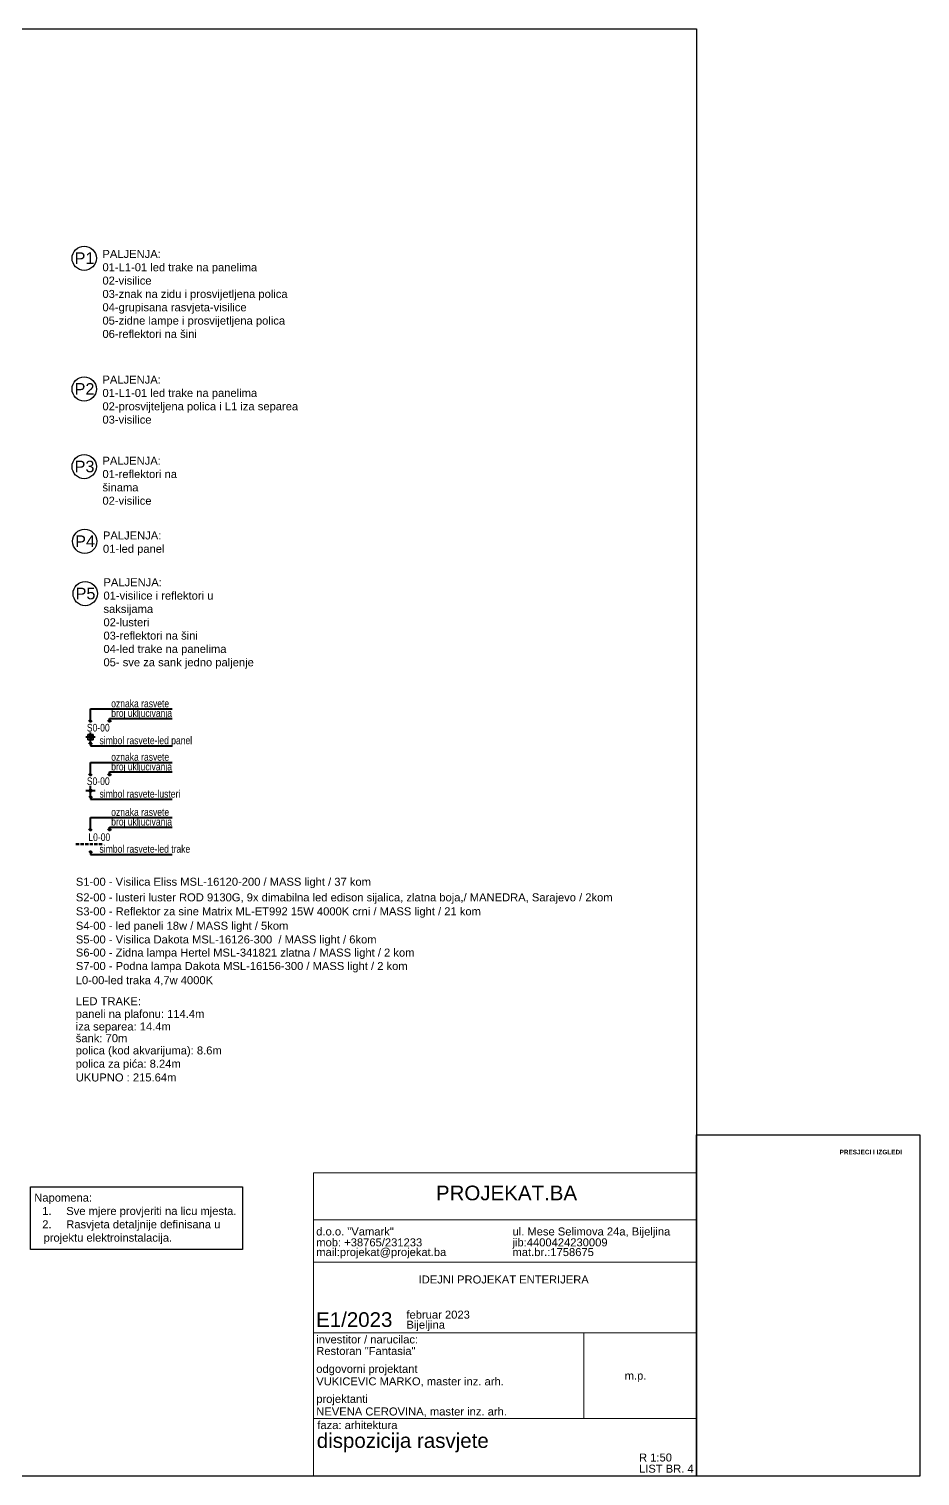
# Model space of a CAD drawing. Header units: centimetres. Extents: x -26724 to 60145, y -23645 to 6771.
# Drawn here: x -5070 to -3131, y 81 to 3231 of the extents above; entities that cross this region are included whole.
import ezdxf

# ---------------------------------------------------------------- set-up
doc = ezdxf.new("R2010")
doc.units = ezdxf.units.CM
doc.linetypes.add('737', pattern=[10, 7, -3])
for name, color, linetype, lineweight in [('4.KOTE', 88, 'Continuous', 15), ('IZGLED', 252, 'Continuous', 13), ('kote', 7, 'Continuous', 20), ('svjetlo', 7, 'Continuous', 35), ('zid', 7, 'Continuous', 40), ('ZIDOVI', 7, 'Continuous', 50)]:
    doc.layers.add(name, color=color, linetype=linetype, lineweight=lineweight)
doc.layers.add('IZGLED 2', color=253, linetype='Continuous', lineweight=9, true_color=0x828282)
for name, color, linetype in [('pozicije', 7, 'Continuous'), ('pozicije @ 50', 7, 'Continuous'), ('tekst', 7, 'Continuous')]:
    doc.layers.add(name, color=color, linetype=linetype)
doc.styles.add('0.12', font='arial.ttf', dxfattribs={"height": 0.12})
doc.styles.add('0.15', font='arial.ttf', dxfattribs={"height": 0.15})
doc.styles.add('KOTE', font='arial.ttf', dxfattribs={"width": 0.8})
doc.styles.add('Notes', font='arial.ttf', dxfattribs={"height": 3})
doc.styles.get("Standard").update_dxf_attribs({"font": 'calibri.ttf'})
doc.dimstyles.new('ja 1 50', dxfattribs={"dimtxt": 10, "dimasz": 5, "dimexe": 5, "dimexo": 5, "dimgap": 1, "dimtad": 1, "dimdec": 0, "dimtxsty": 'Standard', "dimblk": 'ARCHTICK', "dimcen": 2.5, "dimclrd": 256, "dimclrt": 7, "dimadec": 0, "dimazin": 0, "dimtfac": 1, "dimtdec": 0, "dimtix": 1, "dimtmove": 1, "dimatfit": 3, "dimldrblk": 'ARCHTICK', "dimfxl": 10, "dimfxlon": 1, "dimlwd": 0, "dimlwe": 9, "dimarcsym": 0})

# ---------------------------------------------------------------- blocks, each defined once
blk = doc.blocks.new('_ArchTick')
at = {"color": 0, "linetype": 'ByBlock', "const_width": 0.15}
blk.add_lwpolyline([(-0.5, -0.5), (0.5, 0.5)], dxfattribs=at)
blk = doc.blocks.new('*D1820')
at = {"layer": '4.KOTE', "color": 0, "lineweight": 9, "transparency": 16777216}
for p, q in [((-12416.3, 713.9), (-12431.3, 713.9)), ((-12416.3, 573.9), (-12431.3, 573.9))]:
    blk.add_line(p, q, dxfattribs=at)
at = {"layer": '4.KOTE', "lineweight": 0, "transparency": 16777216}
blk.add_line((-12426.3, 713.9), (-12426.3, 573.9), dxfattribs=at)
at = {"layer": 'Defpoints', "color": 0, "transparency": 16777216}
for p in [(-12402.6, 713.9), (-12426.3, 573.9), (0, 573.9, 13.5)]:
    blk.add_point(p, dxfattribs=at)
at = {"layer": '4.KOTE', "lineweight": 0, "transparency": 16777216, "xscale": 5, "yscale": 5, "zscale": 5}
for p, rotation in [((-12426.3, 713.9), 90), ((-12426.3, 573.9), 270)]:
    blk.add_blockref('_ArchTick', p, dxfattribs=dict(at, rotation=rotation))
at = {"layer": '4.KOTE', "color": 7, "transparency": 16777216, "insert": (-12432.4, 643.9), "char_height": 10, "attachment_point": 5, "rotation": 90}
blk.add_mtext('140', dxfattribs=at)
blk = doc.blocks.new('efrrf')
at = {"layer": 'IZGLED'}
for q in [(32062.6, -5174.7), (32062.6, -5178.1), (32066, -5174.7), (32066, -5178.1)]:
    blk.add_line((32064.3, -5176.4), q, dxfattribs=at)
at = {"layer": 'IZGLED', "extrusion": (0, 0, -1)}
for major_axis, start_param, end_param in [((-2.83, 2.83), 3.926991, 7.068583), ((-1.7, 1.7), 4.712389, 10.995574), ((2.83, 2.83), -0.785398, 2.356194)]:
    blk.add_ellipse((32064.3, -5176.4), major_axis=major_axis, ratio=1, start_param=start_param, end_param=end_param, dxfattribs=at)
at = {"layer": 'zid'}
for p, q in [((32075.4, -5176.4), (32053.1, -5176.4)), ((32064.3, -5187.5), (32064.3, -5165.2))]:
    blk.add_line(p, q, dxfattribs=at)
blk = doc.blocks.new('svjetlo')
at = {"layer": 'IZGLED'}
for q in [(1068, -4499.7), (1068, -4501.4), (1069.7, -4499.7), (1069.7, -4501.4)]:
    blk.add_line((1068.9, -4500.5), q, dxfattribs=at)
for major_axis, start_param, end_param in [((1.41, 1.41), 5.497787, 8.63938), ((1.41, 1.41), 2.356194, 5.497787), ((-0.849, 0.849), 3.926991, 10.210176)]:
    blk.add_ellipse((1068.9, -4500.5), major_axis=major_axis, ratio=1, start_param=start_param, end_param=end_param, dxfattribs=at)
at = {"layer": 'svjetlo'}
for p, q in [((1072.1, -4497.3), (1065.7, -4497.3)), ((1065.7, -4497.3), (1065.7, -4503.7)), ((1072.1, -4503.7), (1072.1, -4497.3)), ((1065.7, -4503.7), (1072.1, -4503.7))]:
    blk.add_line(p, q, dxfattribs=at)
blk = doc.blocks.new('sijalica 1')
blk.add_blockref('svjetlo', (0, 0))
blk = doc.blocks.new('w')
at = {"layer": 'zid'}
for p, q in [((6631365, 4927563.8), (6631365, 4927586.1)), ((6631376.1, 4927574.9), (6631353.8, 4927574.9))]:
    blk.add_line(p, q, dxfattribs=at)
at = {"xscale": -2, "yscale": 2, "zscale": 2, "rotation": 270}
blk.add_blockref('sijalica 1', (6640366, 4925437.2), dxfattribs=at)
blk = doc.blocks.new('*D2077')
at = {"layer": '4.KOTE', "color": 0, "lineweight": 9, "transparency": 16777216}
for p, q in [((-6446.3, 430.4), (-6461.3, 430.4)), ((-6454.6, 258.9), (-6451.3, 258.9))]:
    blk.add_line(p, q, dxfattribs=at)
at = {"layer": '4.KOTE', "lineweight": 0, "transparency": 16777216}
blk.add_line((-6456.3, 430.4), (-6456.3, 258.9), dxfattribs=at)
at = {"layer": 'Defpoints', "color": 0, "transparency": 16777216}
for p in [(0, 430.4, 13.5), (-6456.3, 258.9, 13.5), (-6456.3, 258.9)]:
    blk.add_point(p, dxfattribs=at)
at = {"layer": '4.KOTE', "lineweight": 0, "transparency": 16777216, "xscale": 5, "yscale": 5, "zscale": 5}
for p, rotation in [((-6456.3, 430.4), 90), ((-6456.3, 258.9), 270)]:
    blk.add_blockref('_ArchTick', p, dxfattribs=dict(at, rotation=rotation))
at = {"layer": '4.KOTE', "color": 7, "transparency": 16777216, "insert": (-6462.4, 344.7), "char_height": 10, "attachment_point": 5, "rotation": 90}
blk.add_mtext('172', dxfattribs=at)
blk = doc.blocks.new('*D2089')
at = {"layer": '4.KOTE', "color": 0, "lineweight": 9, "transparency": 16777216}
for p, q in [((-6.7, 1833.9), (-18.9, 1833.9)), ((-23.9, 1743.9), (-8.9, 1743.9))]:
    blk.add_line(p, q, dxfattribs=at)
at = {"layer": '4.KOTE', "lineweight": 0, "transparency": 16777216}
blk.add_line((-13.9, 1833.9), (-13.9, 1743.9), dxfattribs=at)
at = {"layer": 'Defpoints', "color": 0, "transparency": 16777216}
for p in [(0, 1833.9, 13.5), (-18710.1, 1743.9, 13.5), (-13.9, 1743.9)]:
    blk.add_point(p, dxfattribs=at)
at = {"layer": '4.KOTE', "lineweight": 0, "transparency": 16777216, "xscale": 5, "yscale": 5, "zscale": 5}
for p, rotation in [((-13.9, 1833.9), 90), ((-13.9, 1743.9), 270)]:
    blk.add_blockref('_ArchTick', p, dxfattribs=dict(at, rotation=rotation))
at = {"layer": '4.KOTE', "color": 7, "transparency": 16777216, "insert": (-20, 1788.9), "char_height": 10, "attachment_point": 5, "rotation": 90}
blk.add_mtext('90', dxfattribs=at)
blk = doc.blocks.new('*D2096')
at = {"layer": '4.KOTE', "color": 0, "lineweight": 9, "transparency": 16777216}
for p, q in [((-19851.5, 761.9), (-19866.5, 761.9)), ((-19854.9, 611.9), (-19866.5, 611.9))]:
    blk.add_line(p, q, dxfattribs=at)
at = {"layer": '4.KOTE', "lineweight": 0, "transparency": 16777216}
blk.add_line((-19861.5, 761.9), (-19861.5, 611.9), dxfattribs=at)
at = {"layer": 'Defpoints', "color": 0, "transparency": 16777216}
for p in [(0, 761.9, 13.5), (-19861.5, 611.9), (-19850, 611.9, 13.5)]:
    blk.add_point(p, dxfattribs=at)
at = {"layer": '4.KOTE', "lineweight": 0, "transparency": 16777216, "xscale": 5, "yscale": 5, "zscale": 5}
for p, rotation in [((-19861.5, 761.9), 90), ((-19861.5, 611.9), 270)]:
    blk.add_blockref('_ArchTick', p, dxfattribs=dict(at, rotation=rotation))
at = {"layer": '4.KOTE', "color": 7, "transparency": 16777216, "insert": (-19867.6, 686.9), "char_height": 10, "attachment_point": 5, "rotation": 90}
blk.add_mtext('150', dxfattribs=at)
blk = doc.blocks.new('*D2099')
at = {"layer": '4.KOTE', "color": 0, "lineweight": 9, "transparency": 16777216}
for p, q in [((-19656.4, 931.9), (-19671.4, 931.9)), ((-19666.4, 866.9), (-19671.4, 866.9))]:
    blk.add_line(p, q, dxfattribs=at)
at = {"layer": '4.KOTE', "lineweight": 0, "transparency": 16777216}
blk.add_line((-19666.4, 931.9), (-19666.4, 866.9), dxfattribs=at)
at = {"layer": 'Defpoints', "color": 0, "transparency": 16777216}
for p in [(0, 931.9, 40.5), (-19666.4, 866.9), (-19666.4, 866.9)]:
    blk.add_point(p, dxfattribs=at)
at = {"layer": '4.KOTE', "lineweight": 0, "transparency": 16777216, "xscale": 5, "yscale": 5, "zscale": 5}
for p, rotation in [((-19666.4, 931.9), 90), ((-19666.4, 866.9), 270)]:
    blk.add_blockref('_ArchTick', p, dxfattribs=dict(at, rotation=rotation))
at = {"layer": '4.KOTE', "color": 7, "transparency": 16777216, "insert": (-19672.5, 899.4), "char_height": 10, "attachment_point": 5, "rotation": 90}
blk.add_mtext('65', dxfattribs=at)

msp = doc.modelspace()

# ---------------------------------------------------------------- linework, layer by layer
msp.add_lwpolyline([(-3617.6, 80.7), (-8072.6, 80.7), (-8072.6, 3230.7), (-3617.6, 3230.7), (-3617.6, 80.7)])
at = {"color": 6}
msp.add_circle((-4950.2, 2731.6), 26.4, dxfattribs=at)
at = {"color": 4}
msp.add_circle((-4950.2, 2446.9), 26.4, dxfattribs=at)
at = {"color": 2}
msp.add_circle((-4950.2, 2278.1), 26.4, dxfattribs=at)
at = {"color": 1}
msp.add_circle((-4949, 2115.4), 26.4, dxfattribs=at)
at = {"color": 3}
msp.add_circle((-4948, 2001.6), 26.4, dxfattribs=at)
at = {"layer": 'Defpoints', "linetype": 'Continuous'}
msp.add_lwpolyline([(-3617.6, 80.7), (-3617.6, 823.2), (-3131.6, 823.2), (-3131.6, 80.7)], close=True, dxfattribs=at)
at = {"layer": 'kote', "color": 0}
for p, q in [((-4451.5, 740.7), (-3617.6, 740.7)), ((-4451.5, 80.7), (-4451.5, 740.7)), ((-4451.5, 638.3), (-3617.6, 638.3)), ((-4451.5, 546.5), (-3617.6, 546.5)), ((-4451.5, 392.4), (-3617.6, 392.4)), ((-3862.8, 392.4), (-3862.8, 205.9)), ((-3617.6, 205.9), (-4451.5, 205.9))]:
    msp.add_line(p, q, dxfattribs=at)
at = {"layer": 'tekst', "lineweight": 25}
msp.add_lwpolyline([(-5067.2, 710.6), (-4605.9, 710.6), (-4605.9, 573.8), (-5067.2, 573.8)], close=True, dxfattribs=at)
at = {"layer": 'zid'}
for p, q in [((-4936.5, 1750.7), (-4759.1, 1750.7)), ((-4936.5, 1721.4), (-4936.5, 1750.7)), ((-4936.5, 1721.4), (-4940.4, 1725.3)), ((-4936.5, 1721.4), (-4932.7, 1725.3)), ((-4894.8, 1721.4), (-4898.7, 1725.3)), ((-4894.8, 1721.4), (-4894.8, 1729.7)), ((-4894.8, 1729.7), (-4759.1, 1729.7)), ((-4894.8, 1721.4), (-4890.9, 1725.3)), ((-4936.5, 1678.1), (-4940.4, 1674.2)), ((-4936.5, 1678.1), (-4932.7, 1674.2)), ((-4936.5, 1678.1), (-4936.5, 1670.4)), ((-4936.5, 1670.4), (-4759.1, 1670.4)), ((-4936.5, 1604.9), (-4940.4, 1608.8)), ((-4936.5, 1634.2), (-4759.1, 1634.2)), ((-4936.5, 1604.9), (-4936.5, 1634.2)), ((-4936.5, 1604.9), (-4932.7, 1608.8)), ((-4894.8, 1604.9), (-4898.7, 1608.8)), ((-4894.8, 1604.9), (-4894.8, 1613.3)), ((-4894.8, 1613.3), (-4759.1, 1613.3)), ((-4894.8, 1604.9), (-4890.9, 1608.8)), ((-4936.5, 1562.3), (-4936.5, 1582.9)), ((-4926.2, 1572.6), (-4946.8, 1572.6)), ((-4936.5, 1561.6), (-4940.4, 1557.8)), ((-4936.5, 1561.6), (-4936.5, 1553.9)), ((-4936.5, 1561.6), (-4932.7, 1557.8)), ((-4936.5, 1553.9), (-4759.1, 1553.9)), ((-4936.5, 1514.3), (-4759.1, 1514.3)), ((-4936.5, 1485), (-4936.5, 1514.3)), ((-4936.5, 1485), (-4940.4, 1488.9)), ((-4936.5, 1485), (-4932.7, 1488.9)), ((-4894.8, 1485), (-4898.7, 1488.9)), ((-4894.8, 1485), (-4894.8, 1493.4)), ((-4894.8, 1493.4), (-4759.1, 1493.4)), ((-4894.8, 1485), (-4890.9, 1488.9)), ((-4936.5, 1441.7), (-4940.4, 1437.8)), ((-4936.5, 1441.7), (-4936.5, 1434)), ((-4936.5, 1441.7), (-4932.7, 1437.8)), ((-4936.5, 1434), (-4759.1, 1434))]:
    msp.add_line(p, q, dxfattribs=at)
at = {"layer": 'ZIDOVI', "linetype": '737'}
msp.add_lwpolyline([(-4968.2, 1456.4), (-4968.2, 1456.4), (-4908.1, 1456.4), (-4908.1, 1456.4)], dxfattribs=at)

# ---------------------------------------------------------------- block references
at = {"layer": 'zid', "xscale": 0.9241712380237683, "yscale": 0.9241712380237683, "zscale": 0.9241712380237683}
msp.add_blockref('w', (-6133453.2, -4552233.9), dxfattribs=at)
at = {"layer": 'ZIDOVI', "xscale": 0.9241712380237683, "yscale": 0.9241712380237683, "zscale": 0.9241712380237683}
msp.add_blockref('efrrf', (-34569.3, 6356.5), dxfattribs=at)

# ---------------------------------------------------------------- texts
at = {"layer": 'IZGLED 2', "color": 6, "style": '0.12'}
msp.add_text('P1', height=25.2, dxfattribs=at).set_placement((-4971, 2719.2, 13.5))
at = {"layer": 'IZGLED 2', "color": 4, "style": '0.12'}
msp.add_text('P2', height=25.2, dxfattribs=at).set_placement((-4971, 2434.6, 13.5))
at = {"layer": 'IZGLED 2', "color": 2, "true_color": 0xf1eb1f, "style": '0.12'}
msp.add_text('P3', height=25.2, dxfattribs=at).set_placement((-4971, 2265.7, 13.5))
at = {"layer": 'IZGLED 2', "color": 1, "style": '0.12'}
msp.add_text('P4', height=25.2, dxfattribs=at).set_placement((-4969.8, 2103, 13.5))
at = {"layer": 'IZGLED 2', "color": 3, "style": '0.12'}
msp.add_text('P5', height=25.2, dxfattribs=at).set_placement((-4968.8, 1989.2, 13.5))
at = {"layer": 'pozicije', "color": 0, "style": '0.15'}
for s, height, p in [('S1-00 - Visilica Eliss MSL-16120-200 / MASS light / 37 kom', 17.414, (-4968.3, 1365.7)), ('S2-00 - lusteri luster ROD 9130G, 9x dimabilna led edison sijalica, zlatna boja,/ MANEDRA, Sarajevo / 2kom', 17.414, (-4968.3, 1331.7)), ('S3-00 - Reflektor za sine Matrix ML-ET992 15W 4000K crni / MASS light / 21 kom ', 17.414, (-4968.3, 1301.3)), ('S4-00 - led paneli 18w / MASS light / 5kom', 17.414, (-4968.3, 1269.9)), ('S5-00 - Visilica Dakota MSL-16126-300  / MASS light / 6kom', 17.414, (-4968.3, 1240.1)), ('S6-00 - Zidna lampa Hertel MSL-341821 zlatna / MASS light / 2 kom', 17.414, (-4968.3, 1211.5)), ('S7-00 - Podna lampa Dakota MSL-16156-300 / MASS light / 2 kom', 17.414, (-4968.3, 1182.3)), ('L0-00-led traka 4,7w 4000K', 17.414, (-4968.6, 1151.4)), ('LED TRAKE:', 17.41, (-4968.6, 1105.6)), ('paneli na plafonu: 114.4m', 17.414, (-4968.6, 1078.1)), ('šank: 70m', 17.41, (-4968.6, 1025.2)), ('iza separea: 14.4m', 17.414, (-4968.6, 1050.6)), ('polica (kod akvarijuma): 8.6m', 17.414, (-4968.6, 998.5)), ('polica za pića: 8.24m', 17.414, (-4968.6, 969.6)), ('UKUPNO : 215.64m', 17.414, (-4968.6, 939.7)), ('PROJEKAT.BA', 31.926, (-4184.8, 681)), ('d.o.o. "Vamark"', 17.414, (-4445.2, 604.4)), ('mob: +38765/231233', 17.414, (-4445.2, 580.7)), ('jib:4400424230009', 17.414, (-4018.2, 580.7)), ('ul. Mese Selimova 24a, Bijeljina', 17.414, (-4018.2, 604.4)), ('mail:projekat@projekat.ba', 17.414, (-4445.2, 559.6)), ('mat.br.:1758675', 17.414, (-4018.2, 559.6)), ('IDEJNI PROJEKAT ENTERIJERA', 17.414, (-4222.5, 499.9)), ('februar 2023', 17.414, (-4248.9, 423.4)), ('E1/2023', 31.93, (-4445.6, 405.4)), ('Bijeljina', 17.41, (-4248.9, 401.5)), ('investitor / narucilac:', 17.414, (-4445.2, 369.4)), ('Restoran "Fantasia"', 17.414, (-4445.2, 344.3)), ('odgovorni projektant', 17.414, (-4445.2, 305.4)), ('VUKICEVIC MARKO, master inz. arh.', 17.414, (-4445.2, 278.2)), ('m.p.', 17.41, (-3774, 290.5)), ('projektanti', 17.414, (-4445.2, 240)), ('NEVENA CEROVINA, master inz. arh.', 17.414, (-4445.2, 212.6)), ('faza: arhitektura', 17.414, (-4442.9, 183)), ('dispozicija rasvjete', 31.926, (-4444.1, 142)), ('R 1:50', 17.41, (-3742.8, 112.4)), ('LIST BR. 4', 17.41, (-3742.8, 88.1))]:
    msp.add_text(s, height=height, dxfattribs=at).set_placement(p)
at = {"layer": 'pozicije', "color": 0, "char_height": 17.414, "attachment_point": 1, "style": '0.15'}
for s, width, gutter_width, insert in [('PALJENJA:\\P01-L1-01 led trake na panelima\\P02-visilice\\P03-znak na zidu i prosvijetljena polica\\P04-grupisana rasvjeta-visilice\\P05-zidne lampe i prosvijetljena polica\\P06-reflektori na {\\fArial|b0|i0|c238|p34;šini}', 431.021, 12.5, (-4910.5, 2749.7)), ('PALJENJA:\\P01-L1-01 led trake na panelima\\P02-prosvijteljena polica i L1 iza separea\\P03-visilice', 483.027, 12.5, (-4910.5, 2476.1)), ('PALJENJA:\\P01-reflektori na {\\fArial|b0|i0|c238|p34;šinama\\P}02-visilice', 203.29, 12.5, (-4910.5, 2299.6)), ('PALJENJA:\\P01-led panel', 203.29, 12.5, (-4909.4, 2136.9)), ('PALJENJA:\\P01-visilice i reflektori u saksijama\\P02-lusteri\\P03-reflektori na {\\fArial|b0|i0|c238|p34;šini}\\P0{\\fArial|b0|i0|c238|p34;4}-led trake na panelima\\P05- sve za sank jedno paljenje ', 313.333, 12.5, (-4908.3, 2035)), ('Napomena: \\P\\pi-52.24196,l69.65595,t69.65595;1.^ISve mjere provjeriti na licu mjesta.\\P2.^IRasvjeta detaljnije definisana u \\P\\pi0,l0,tz;   projektu elektroinstalacija.', 579.946, 750, (-5058.9, 695.5))]:
    msp.add_mtext_dynamic_manual_height_columns(s, width=width, gutter_width=gutter_width, heights=[0], dxfattribs=dict(at, insert=insert))
at = {"layer": 'pozicije @ 50', "color": 0, "ltscale": 0.8, "insert": (-3170.6, 791), "char_height": 10, "attachment_point": 3, "style": 'Notes'}
msp.add_mtext_dynamic_manual_height_columns('\\pt0;{\\fArial|b1|i0|c0|p34;PRESJECI I IZGLEDI}', width=290.645, gutter_width=750, heights=[0], dxfattribs=at)
at = {"layer": 'tekst', "style": 'KOTE', "width": 0.8}
for s, height, p in [('oznaka rasvete', 16.635, (-4891.4, 1754.1)), ('broj ukljucivanja', 16.635, (-4891.4, 1733.2)), ('S0-00', 16.64, (-4944.4, 1701.4)), ('simbol rasvete-led panel', 16.635, (-4916.8, 1673.8)), ('oznaka rasvete', 16.635, (-4891.4, 1637.7)), ('broj ukljucivanja', 16.635, (-4891.4, 1616.7)), ('S0-00', 16.64, (-4944.4, 1585)), ('simbol rasvete-lusteri', 16.635, (-4916.8, 1557.4)), ('oznaka rasvete', 16.635, (-4891.4, 1517.7)), ('broj ukljucivanja', 16.635, (-4891.4, 1496.8)), ('L0-00', 16.64, (-4941.2, 1463.1)), ('simbol rasvete-led trake', 16.635, (-4916.8, 1437.5))]:
    msp.add_text(s, height=height, dxfattribs=at).set_placement(p)

# ---------------------------------------------------------------- dimensions: what is measured, and where the dimension line sits
at = {"layer": '4.KOTE'}
for base, p1, p2, picture, middle in [((-13.9, 1743.9), (0, 1833.9, 13.5), (-18710.1, 1743.9, 13.5), '*D2089', (-20, 1788.9)), ((-19666.4, 866.9), (0, 931.9, 40.5), (-19666.4, 866.9), '*D2099', (-19672.5, 899.4)), ((-19861.5, 611.9), (0, 761.9, 13.5), (-19850, 611.9, 13.5), '*D2096', (-19867.6, 686.9)), ((-12426.3, 573.9), (-12402.6, 713.9), (0, 573.9, 13.5), '*D1820', (-12432.4, 643.9)), ((-6456.343, 258.8959), (0, 430.4089, 13.5), (-6456.347, 258.8959, 13.5), '*D2077', (-6462.416, 344.6524))]:
    dim = msp.add_linear_dim(base=base, p1=p1, p2=p2, angle=90, dimstyle='ja 1 50', dxfattribs=at)
    dim.commit()
    dim.dimension.update_dxf_attribs({"geometry": picture, "text_midpoint": middle})

doc.saveas('drawing.dxf')
